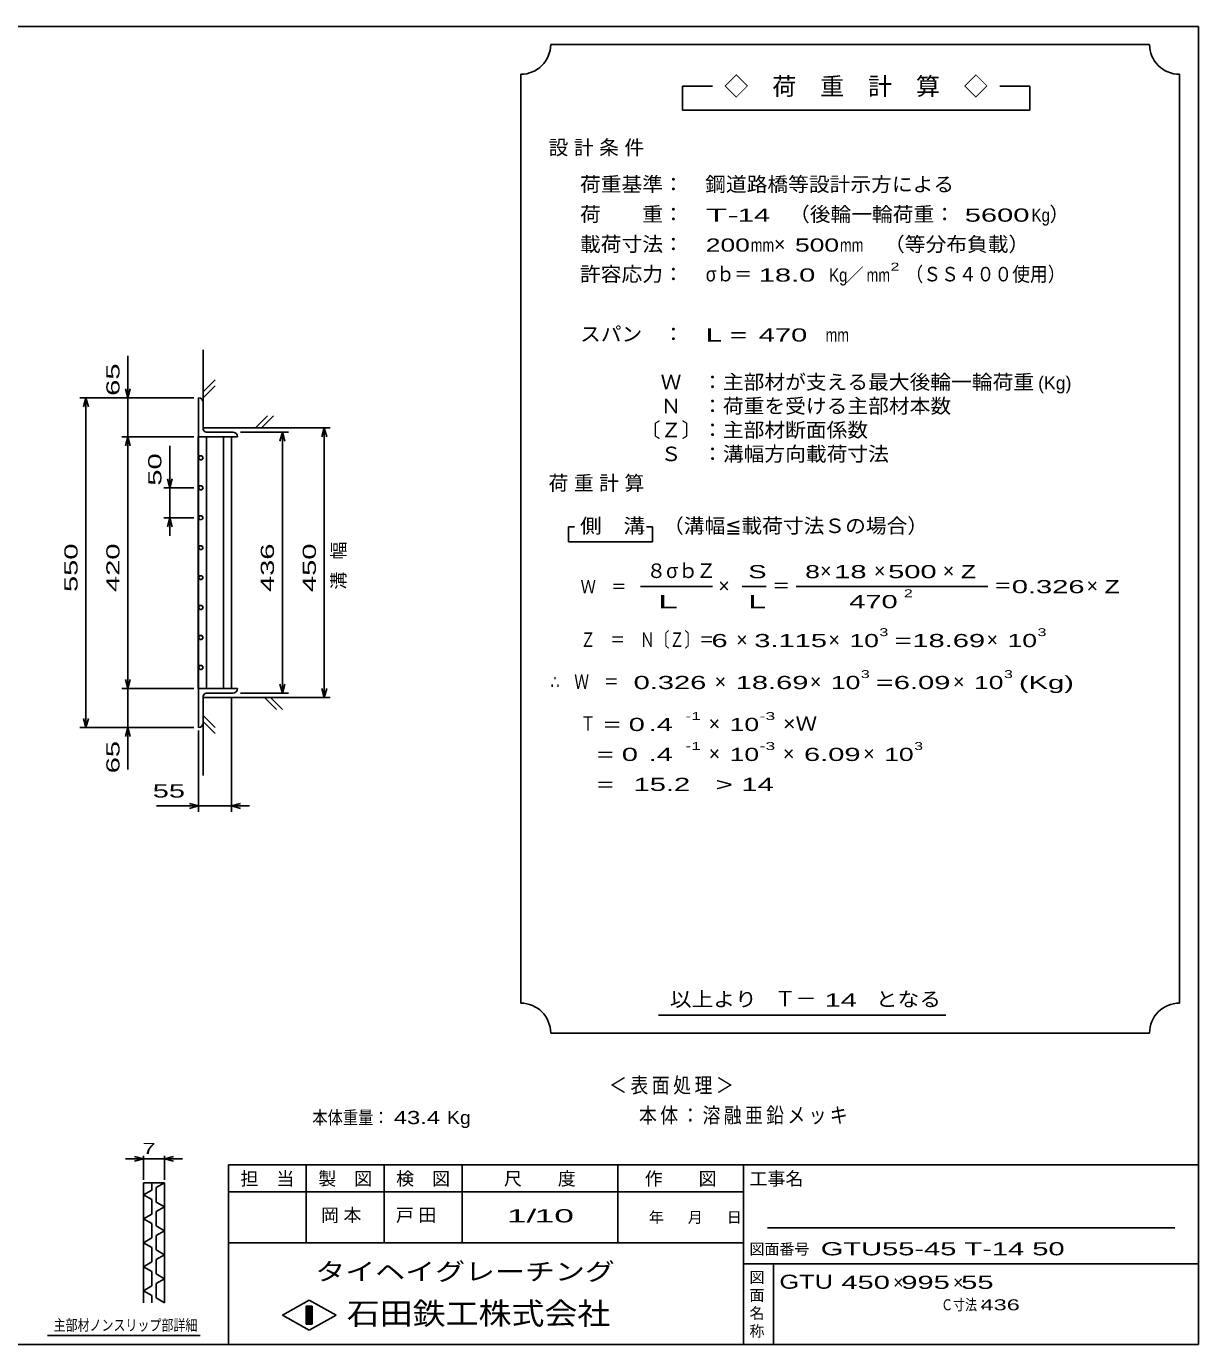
# Model space of a CAD drawing. Units: millimetres, scale not verified, with parts at other scales. Extents: x -1820 to 1731, y -1282 to 1054.
# Drawn here: x -227 to 1731, y -1146 to 1054 of the extents above; entities that cross this region are included whole.
import ezdxf
from ezdxf.enums import TextEntityAlignment as Align

# ---------------------------------------------------------------- set-up
doc = ezdxf.new("R2010")
doc.units = ezdxf.units.MM
doc.header["$LTSCALE"] = 10
for name, color, linetype, lineweight in [('0_2', 150, 'Continuous', 25), ('16', 3, 'Continuous', 25), ('22', 4, 'Continuous', 25), ('32', 4, 'Continuous', 25), ('54', 2, 'Continuous', 25), ('56', 2, 'Continuous', 25)]:
    doc.layers.add(name, color=color, linetype=linetype, lineweight=lineweight)
doc.styles.add('ベクトル', font='')
doc.styles.get('ベクトル').set_extended_font_data('ベクトル')

msp = doc.modelspace()

# ---------------------------------------------------------------- linework, layer by layer
at = {"layer": '0_2'}
for p, q in [((-1729, 1053.5), (1731, 1053.5)), ((1731, 1053.5), (1731, -1146.5)), ((1731, -846.5), (111, -846.5)), ((111, -846.5), (111, -1146.5)), ((241, -846.5), (241, -976.5)), ((371, -976.5), (371, -846.5)), ((501, -846.5), (501, -976.5)), ((761, -976.5), (761, -846.5)), ((971, -846.5), (971, -1146.5)), ((971, -891.5), (111, -891.5)), ((1691, -951.5), (1011, -951.5)), ((111, -976.5), (971, -976.5)), ((971, -1011.5), (1731, -1011.5)), ((1021, -1146.5), (1021, -1011.5)), ((201, -1097.5), (246, -1072.5)), ((246, -1072.5), (291, -1097.5)), ((246, -1122.5), (201, -1097.5)), ((241, -1082.5), (251, -1082.5)), ((241, -1112.5), (241, -1082.5)), ((241, -1082.5), (243, -1082.5)), ((243, -1082.5), (243, -1112.5)), ((245, -1112.5), (245, -1082.5)), ((245, -1082.5), (247, -1082.5)), ((291, -1097.5), (246, -1122.5)), ((247, -1082.5), (247, -1112.5)), ((249, -1112.5), (249, -1082.5)), ((249, -1082.5), (251, -1082.5)), ((251, -1082.5), (251, -1112.5)), ((251, -1082.5), (251, -1112.5)), ((251, -1112.5), (241, -1112.5)), ((243, -1112.5), (245, -1112.5)), ((247, -1112.5), (249, -1112.5)), ((1731, -1146.5), (-1729, -1146.5))]:
    msp.add_line(p, q, dxfattribs=at)
at = {"layer": '16'}
for p, q in [((61, 433.5), (61, 368.5)), ((69, 381.5), (69, 425.5)), ((118, 376.5), (74, 376.5)), ((60.3, -51.5), (60.3, 368.5)), ((60.3, 368.5), (61, 368.5)), ((61, 368.5), (126, 368.5)), ((61, 368.5), (61, -51.5)), ((116, 368.5), (61, 368.5)), ((74.5, 368.5), (74.5, -51.5)), ((102.5, -51.5), (102.5, 368.5)), ((116, -51.5), (116, 368.5)), ((62.85, 336.74), (61, 333.48)), ((61, 333.48), (62.9, 330.24)), ((66.6, 336.76), (62.85, 336.74)), ((62.9, 330.24), (66.65, 330.26)), ((68.5, 333.5), (66.6, 336.76)), ((66.65, 330.26), (68.5, 333.52)), ((62.85, 286.74), (61, 283.48)), ((66.6, 286.76), (62.85, 286.74)), ((68.5, 283.5), (66.6, 286.76)), ((61, 283.48), (62.9, 280.24)), ((62.9, 280.24), (66.65, 280.26)), ((66.65, 280.26), (68.5, 283.52)), ((62.85, 236.74), (61, 233.48)), ((61, 233.48), (62.9, 230.24)), ((66.6, 236.76), (62.85, 236.74)), ((62.9, 230.24), (66.65, 230.26)), ((68.5, 233.5), (66.6, 236.76)), ((66.65, 230.26), (68.5, 233.52)), ((62.85, 186.74), (61, 183.48)), ((61, 183.48), (62.9, 180.24)), ((66.6, 186.76), (62.85, 186.74)), ((62.9, 180.24), (66.65, 180.26)), ((68.5, 183.5), (66.6, 186.76)), ((66.65, 180.26), (68.5, 183.52)), ((62.85, 136.74), (61, 133.48)), ((61, 133.48), (62.9, 130.24)), ((66.6, 136.76), (62.85, 136.74)), ((68.5, 133.5), (66.6, 136.76)), ((66.65, 130.26), (68.5, 133.52)), ((62.9, 130.24), (66.65, 130.26)), ((62.85, 86.74), (61, 83.48)), ((61, 83.48), (62.9, 80.24)), ((66.6, 86.76), (62.85, 86.74)), ((62.9, 80.24), (66.65, 80.26)), ((68.5, 83.5), (66.6, 86.76)), ((66.65, 80.26), (68.5, 83.52)), ((62.85, 36.74), (61, 33.48)), ((61, 33.48), (62.9, 30.24)), ((66.6, 36.76), (62.85, 36.74)), ((62.9, 30.24), (66.65, 30.26)), ((68.5, 33.5), (66.6, 36.76)), ((66.65, 30.26), (68.5, 33.52)), ((62.85, -13.26), (61, -16.52)), ((61, -16.52), (62.9, -19.76)), ((66.6, -13.24), (62.85, -13.26)), ((62.9, -19.76), (66.65, -19.74)), ((68.5, -16.5), (66.6, -13.24)), ((66.65, -19.74), (68.5, -16.48)), ((61, -51.5), (60.3, -51.5)), ((61, -51.5), (126, -51.5)), ((61, -116.5), (61, -51.5)), ((61, -51.5), (116, -51.5)), ((69, -64.5), (69, -108.5)), ((118, -59.5), (74, -59.5))]:
    msp.add_line(p, q, dxfattribs=at)
for centre, radius, start, end in [((61, 425.5), 8, 0, 90), ((74, 381.5), 5, 180, 270), ((118, 368.5), 8, 0, 90), ((74, -64.5), 5, 90, 180), ((118, -51.5), 8, 270, 0), ((61, -108.5), 8, 270, 0)]:
    msp.add_arc(centre, radius, start, end, dxfattribs=at)
at = {"layer": '22'}
for p, q in [((69, 383.5), (69, 513.5)), ((-57, 433.5), (-57, 503.5)), ((69, 443.5), (89, 463.5)), ((-57, 433.5), (-61, 448.5)), ((-57, 433.5), (-53, 448.5)), ((69, 433.5), (89, 453.5)), ((-137, 433.5), (53, 433.5)), ((-131, 418.5), (-127, 433.5)), ((-123, 418.5), (-127, 433.5)), ((-127, -116.5), (-127, 433.5)), ((-67, 433.5), (53, 433.5)), ((-57, 368.5), (-57, 433.5)), ((156, 383.5), (176, 403.5)), ((166, 383.5), (186, 403.5)), ((69, 383.5), (281, 383.5)), ((131, 376.5), (211, 376.5)), ((197, 361.5), (201, 376.5)), ((205, 361.5), (201, 376.5)), ((201, -59.5), (201, 376.5)), ((267, 368.5), (271, 383.5)), ((275, 368.5), (271, 383.5)), ((271, -66.5), (271, 383.5)), ((-67, 368.5), (53, 368.5)), ((-61, 353.5), (-57, 368.5)), ((-53, 353.5), (-57, 368.5)), ((-57, -51.5), (-57, 368.5)), ((13, 283.5), (13, 353.5)), ((13, 283.5), (9, 298.5)), ((17, 298.5), (13, 283.5)), ((53, 283.5), (3, 283.5)), ((13, 283.5), (13, 233.5)), ((3, 233.5), (53, 233.5)), ((13, 233.5), (9, 218.5)), ((17, 218.5), (13, 233.5)), ((13, 233.5), (13, 203.5)), ((-57, -51.5), (-61, -36.5)), ((-57, -51.5), (-53, -36.5)), ((-67, -51.5), (53, -51.5)), ((-57, -116.5), (-57, -51.5)), ((131, -59.5), (211, -59.5)), ((201, -59.5), (197, -44.5)), ((201, -59.5), (205, -44.5)), ((271, -66.5), (267, -51.5)), ((271, -66.5), (275, -51.5)), ((69, -66.5), (281, -66.5)), ((69, -196.5), (69, -66.5)), ((116, -257.5), (116, -67.5)), ((191, -86.5), (171, -66.5)), ((201, -86.5), (181, -66.5)), ((-127, -116.5), (-131, -101.5)), ((-127, -116.5), (-123, -101.5)), ((89, -116.5), (69, -96.5)), ((89, -126.5), (69, -106.5)), ((-137, -116.5), (53, -116.5)), ((-67, -116.5), (53, -116.5)), ((-61, -131.5), (-57, -116.5)), ((-53, -131.5), (-57, -116.5)), ((-57, -186.5), (-57, -116.5)), ((61, -257.5), (61, -121.5)), ((-9, -247.5), (61, -247.5)), ((61, -247.5), (46, -243.5)), ((46, -251.5), (61, -247.5)), ((61, -247.5), (116, -247.5)), ((116, -247.5), (131, -243.5)), ((131, -251.5), (116, -247.5)), ((116, -247.5), (146, -247.5))]:
    msp.add_line(p, q, dxfattribs=at)
at = {"layer": '32'}
for p, q in [((-31, -836.5), (-46, -832.5)), ((-31, -871.5), (-31, -831.5)), ((4, -831.5), (4, -871.5)), ((4, -836.5), (19, -832.5)), ((-31, -836.5), (-61, -836.5)), ((-46, -840.5), (-31, -836.5)), ((-31, -836.5), (4, -836.5)), ((19, -840.5), (4, -836.5)), ((4, -836.5), (34, -836.5)), ((-31, -876.5), (4, -876.5)), ((-31, -1076.5), (-31, -876.5)), ((-17, -876.5), (-17, -888.5)), ((4, -876.5), (-10, -884.5)), ((4, -876.5), (4, -1076.5)), ((-17, -888.5), (-31, -896.5)), ((-31, -896.5), (-17, -904.5)), ((-10, -884.5), (-10, -908.5)), ((-17, -904.5), (-17, -928.5)), ((-10, -908.5), (4, -916.5)), ((4, -916.5), (-10, -924.5)), ((-17, -928.5), (-31, -936.5)), ((-31, -936.5), (-17, -944.5)), ((-17, -944.5), (-17, -968.5)), ((-10, -924.5), (-10, -948.5)), ((-10, -948.5), (4, -956.5)), ((4, -956.5), (-10, -964.5)), ((-10, -964.5), (-10, -988.5)), ((-17, -968.5), (-31, -976.5)), ((-31, -976.5), (-17, -984.5)), ((-17, -984.5), (-17, -1008.5)), ((-10, -988.5), (4, -996.5)), ((-17, -1008.5), (-31, -1016.5)), ((4, -996.5), (-10, -1004.5)), ((-10, -1004.5), (-10, -1028.5)), ((-31, -1016.5), (-17, -1024.5)), ((-17, -1024.5), (-17, -1048.5)), ((-10, -1028.5), (4, -1036.5)), ((-17, -1048.5), (-31, -1056.5)), ((4, -1036.5), (-10, -1044.5)), ((-10, -1044.5), (-10, -1068.5)), ((-31, -1056.5), (-17, -1064.5)), ((-17, -1064.5), (-17, -1076.5)), ((-10, -1068.5), (4, -1076.5)), ((64, -1131.5), (-191, -1131.5))]:
    msp.add_line(p, q, dxfattribs=at)
at = {"layer": '56', "color": 4}
for p, q in [((1649, 1023.5), (649, 1023.5)), ((599, 973.5), (599, -576.5)), ((1699, -576.5), (1699, 973.5)), ((919, 953.5), (869, 953.5)), ((869, 953.5), (869, 913.5)), ((1449, 953.5), (1399, 953.5)), ((1449, 913.5), (1449, 953.5)), ((869, 913.5), (1449, 913.5)), ((689, 218.5), (679, 218.5)), ((679, 218.5), (679, 193.5)), ((819, 218.5), (809, 218.5)), ((819, 193.5), (819, 218.5)), ((679, 193.5), (819, 193.5)), ((799, 118.5), (919, 118.5)), ((969, 118.5), (1009, 118.5)), ((1059, 118.5), (1379, 118.5)), ((829, -596.5), (1309, -596.5)), ((649, -626.5), (1649, -626.5))]:
    msp.add_line(p, q, dxfattribs=at)
for centre, start, end in [((599, 1023.5), 270, 0), ((1699, 1023.5), 180, 270), ((599, -626.5), 0, 90), ((1699, -626.5), 90, 180)]:
    msp.add_arc(centre, 50, start, end, dxfattribs=at)

# ---------------------------------------------------------------- texts
at = {"layer": '0_2', "style": 'ベクトル'}
for s, height, p in [('担\u3000当', 21.99, (131, -869.5)), ('製\u3000図', 21.99, (261, -869.5)), ('検\u3000図', 21.99, (391, -869.5)), ('尺\u3000\u3000度', 21.99, (571, -869.5)), ('作\u3000\u3000図', 21.99, (806, -869.5)), ('工事名', 21.99, (981, -869.5)), ('年', 18.33, (813, -934)), ('月', 18.33, (878, -934)), ('日', 18.33, (943, -934)), ('図面番号', 18.33, (981, -987)), ('図', 18.33, (981, -1034)), ('面', 18.33, (981, -1064)), ('名', 18.33, (981, -1094)), ('称', 18.33, (981, -1124))]:
    msp.add_text(s, height=height, dxfattribs=at).set_placement(p, align=Align.MIDDLE_LEFT)
at = {"layer": '0_2', "color": 222, "style": 'ベクトル'}
for s, height, width, p in [('タイヘイグレーチング', 29.33, 1.25, (256, -1024.5)), ('石田鉄工株式会社', 36.66, 1.1, (308.5, -1094.5))]:
    msp.add_text(s, height=height, dxfattribs=dict(at, width=width)).set_placement(p, align=Align.MIDDLE_LEFT)
at = {"layer": '22', "color": 2, "style": 'ベクトル', "width": 1.65}
for s, p in [(' 65 ', (-82, 423.5)), (' 50 ', (-12, 273.5)), (' 550 ', (-152, 96)), (' 420 ', (-82, 96)), (' 436 ', (176, 96)), (' 450 ', (246, 96)), (' 65 ', (-82, -206.5))]:
    msp.add_text(s, height=21.99, rotation=90, dxfattribs=at).set_placement(p, align=Align.MIDDLE_LEFT)
at = {"layer": '22', "color": 2, "style": 'ベクトル'}
for s, width, p in [(' 55 ', 1.65, (-29, -222.5)), ('本体重量：', 0.85, (251, -767.5)), (' 43.4', 1.35, (376, -767.5)), ('Kg', 1.1, (476, -767.5)), ('1/', 2, (576, -931.5)), (' 10 ', 2, (606, -931.5))]:
    msp.add_text(s, height=21.99, dxfattribs=dict(at, width=width)).set_placement(p, align=Align.MIDDLE_LEFT)
at = {"layer": '22', "color": 2, "insert": (296, 113.5), "char_height": 21.99, "attachment_point": 4, "rotation": 90, "style": 'ベクトル'}
msp.add_mtext('\\T1.67;溝幅', dxfattribs=at)
at = {"layer": '22', "color": 2, "char_height": 21.99, "attachment_point": 4, "style": 'ベクトル'}
for s, insert in [('\\T1.25;岡本\u3000', (265.5, -931.5)), ('\\T1.25;戸田\u3000', (390.5, -931.5))]:
    msp.add_mtext(s, dxfattribs=dict(at, insert=insert))
at = {"layer": '32', "color": 2, "style": 'ベクトル'}
for s, width, p in [(' 7 ', 1.6, (-43.5, -819)), ('主部材ノンスリップ部詳細', 0.8, (-181, -1114))]:
    msp.add_text(s, height=18.33, dxfattribs=dict(at, width=width)).set_placement(p, align=Align.MIDDLE_LEFT)
at = {"layer": '54', "style": 'ベクトル'}
for s, height, width, p in [('GTU55-45 T-14 50         ', 21.99, 1.65, (1100, -986.5)), ('GTU', 23.46, 1.35, (1031, -1041.5)), (' 450 ', 21.99, 1.65, (1121, -1042.5)), (' 995 ', 21.99, 1.65, (1221, -1042.5)), (' 55 ', 21.99, 1.65, (1321, -1042.5)), ('Ｃ寸法：', 18.33, 0.8, (1301, -1080)), (' 436 ', 18.33, 1.6, (1356, -1080))]:
    msp.add_text(s, height=height, dxfattribs=dict(at, width=width)).set_placement(p, align=Align.MIDDLE_LEFT)
for p in [(1221, -1042.5), (1321, -1042.5)]:
    msp.add_text('×', height=21.99, dxfattribs=at).set_placement(p, align=Align.MIDDLE_LEFT)
at = {"layer": '54', "char_height": 25.66, "attachment_point": 4, "style": 'ベクトル'}
for s, insert in [('\\T1.2;\\W0.85;＜表面処理＞', (746.5, -715)), ('\\T1.19;\\W0.85;本体：溶融亜鉛メッキ', (796.5, -765))]:
    msp.add_mtext(s, dxfattribs=dict(at, insert=insert))
at = {"layer": '56', "style": 'ベクトル'}
for s, height, p in [('◇\u3000荷\u3000重\u3000計\u3000算\u3000◇', 29.33, (939, 953.5)), ('）', 24.19, (1482, 740)), ('×', 24.19, (1022, 690)), ('／', 21.99, (1141.5, 638.5)), ('(Kg)', 21.99, (1463, 458.5)), ('８', 24.19, (809, 145)), ('σｂ', 24.19, (842, 145)), ('Ｚ', 24.19, (892, 145)), ('×', 24.19, (1099, 145)), ('×', 24.19, (1189, 145)), ('×', 24.19, (1304, 145)), ('×', 24.19, (929, 120)), ('×', 24.19, (1544, 120)), ('×', 24.19, (959, 30)), ('×', 24.19, (1113, 30)), ('×', 24.19, (1377, 30)), ('×', 24.19, (923, -40)), ('×', 24.19, (1082, -40)), ('×', 24.19, (1321, -40)), ('×', 24.19, (913, -110)), ('×', 24.19, (913, -160)), ('×', 24.19, (1037, -160)), ('×', 24.19, (1171, -160)), ('Ｔ－', 25.66, (1023, -569))]:
    msp.add_text(s, height=height, dxfattribs=at).set_placement(p, align=Align.MIDDLE_LEFT)
for s, height, width, p in [('荷重基準：\u3000', 24.19, 1.05, (698, 790)), ('鋼道路橋等設計示方による', 24.19, 1.05, (907, 790)), ('荷\u3000\u3000重：\u3000', 24.19, 1.05, (698, 740)), ('T-', 21.99, 2, (908, 738.5)), (' 14 ', 21.99, 1.65, (948, 738.5)), ('（後輪一輪荷重：', 24.19, 1.05, (1047, 740)), (' 5600', 21.99, 1.65, (1327, 738.5)), ('Kg', 21.99, 0.85, (1452, 738.5)), ('載荷寸法：\u3000', 24.19, 1.05, (698, 690)), ('\u3000（等分布負載）', 24.19, 1.05, (1171, 690)), ('200', 21.99, 1.5, (908, 688.5)), ('mm', 21.99, 0.8, (983, 688.5)), ('500', 21.99, 1.5, (1057, 688.5)), ('mm', 21.99, 0.8, (1132, 688.5)), ('許容応力：\u3000', 24.19, 1.05, (698, 640)), ('σｂ＝', 24.19, 0.9, (908, 640)), (' 18.0', 21.99, 1.65, (983, 638.5)), ('Kg', 21.99, 0.85, (1114, 638.5)), ('mm', 21.99, 0.8, (1176.5, 638.5)), ('2', 13.2, 1.5, (1216.5, 652.5)), ('（ＳＳ４００使用）', 24.19, 0.9, (1241.5, 640)), ('スパン\u3000：\u3000', 24.19, 1.05, (698, 540)), ('L =', 21.99, 1.65, (908, 538.5)), (' 470 ', 21.99, 1.65, (983, 538.5)), ('mm', 21.99, 0.8, (1108, 538.5)), ('\u3000Ｗ\u3000：主部材が支える最大後輪一輪荷重', 24.19, 1.05, (798, 460)), ('\u3000Ｎ\u3000：荷重を受ける主部材本数', 24.19, 1.05, (798, 420)), ('〔Ｚ〕：主部材断面係数', 24.19, 1.05, (798, 380)), ('\u3000Ｓ\u3000：溝幅方向載荷寸法', 24.19, 1.05, (798, 340)), ('側\u3000溝', 24.19, 1.1, (698, 220)), ('\u3000（溝幅≦載荷寸法Ｓの場合）', 24.19, 1.05, (802, 220)), ('S', 21.99, 1.55, (979, 143.5)), ('8', 21.99, 1.5, (1074, 143.5)), (' 18 ', 21.99, 1.65, (1109, 143.5)), (' 500 ', 21.99, 1.65, (1199, 143.5)), ('Z', 21.99, 1.4, (1334, 143.5)), ('Ｗ\u3000＝', 21.99, 0.85, (699, 118.5)), ('＝', 24.19, 0.9, (1019, 120)), ('2', 13.2, 1.5, (1239, 107.5)), ('＝', 24.19, 0.9, (1389, 120)), ('0.326', 21.99, 1.65, (1419, 118.5)), ('Z', 21.99, 1.4, (1574, 118.5)), ('L', 21.99, 1.8, (979, 93.5)), (' 470 ', 21.99, 1.65, (1134, 93.5)), ('Ｚ\u3000＝\u3000Ｎ〔Ｚ〕＝', 24.19, 0.75, (699, 30)), ('3', 13.2, 1.5, (1198, 42.5)), ('3', 13.2, 1.5, (1462, 42.5)), (' 6 ', 21.99, 1.65, (904, 28.5)), ('3.115', 21.99, 1.65, (989, 28.5)), ('10', 21.99, 1.5, (1148, 28.5)), ('=', 21.99, 1.7, (1223, 28.5)), ('18.69', 21.99, 1.65, (1253, 28.5)), ('10', 21.99, 1.5, (1412, 28.5)), ('3', 13.2, 1.5, (1167, -27.5)), ('3', 13.2, 1.5, (1406, -27.5)), ('∴\u3000Ｗ\u3000＝', 24.19, 0.75, (649, -40)), (' 0.326', 21.99, 1.65, (774, -41.5)), ('18.69', 21.99, 1.65, (958, -41.5)), ('10', 21.99, 1.5, (1117, -41.5)), ('=', 21.99, 1.7, (1192, -41.5)), ('6.09', 21.99, 1.65, (1222, -41.5)), ('10', 21.99, 1.5, (1356, -41.5)), ('(Kg)', 21.99, 1.65, (1431, -41.5)), ('Ｔ', 24.19, 0.75, (699, -110)), (' = 0', 21.99, 1.65, (724, -111.5)), (' .4 ', 21.99, 1.65, (799, -111.5)), ('-1', 13.2, 1.65, (874, -97.5)), ('10', 21.99, 1.5, (948, -111.5)), ('-3', 13.2, 1.65, (998, -97.5)), ('×Ｗ', 24.19, 1.1, (1037, -110)), ('  = 0', 21.99, 1.65, (699, -161.5)), (' .4 ', 21.99, 1.65, (799, -161.5)), ('-1', 13.2, 1.65, (874, -147.5)), ('10', 21.99, 1.5, (948, -161.5)), ('-3', 13.2, 1.65, (998, -147.5)), ('6.09', 21.99, 1.65, (1072, -161.5)), ('10', 21.99, 1.5, (1206, -161.5)), ('3', 13.2, 1.5, (1256, -147.5)), ('  =', 21.99, 1.65, (699, -211.5)), (' 15.2', 21.99, 1.65, (774, -211.5)), ('>', 21.99, 1.7, (924, -211.5)), (' 14 ', 21.99, 1.65, (954, -211.5)), ('以上より\u3000', 24.19, 1.1, (848, -570)), (' 14 ', 21.99, 1.65, (1093, -571.5)), ('となる', 24.19, 1.1, (1192, -570))]:
    msp.add_text(s, height=height, dxfattribs=dict(at, width=width)).set_placement(p, align=Align.MIDDLE_LEFT)
at = {"layer": '56', "attachment_point": 4, "style": 'ベクトル'}
for s, insert, char_height in [('\\T1.28;設計条件', (645.5, 850), 24.19), ('\\T1.28;荷重計算', (645.5, 290), 24.19), ('\\T1.5;\\W2;\\~L\\~', (804, 93.5), 21.99)]:
    msp.add_mtext(s, dxfattribs=dict(at, insert=insert, char_height=char_height))

doc.saveas('drawing.dxf')
